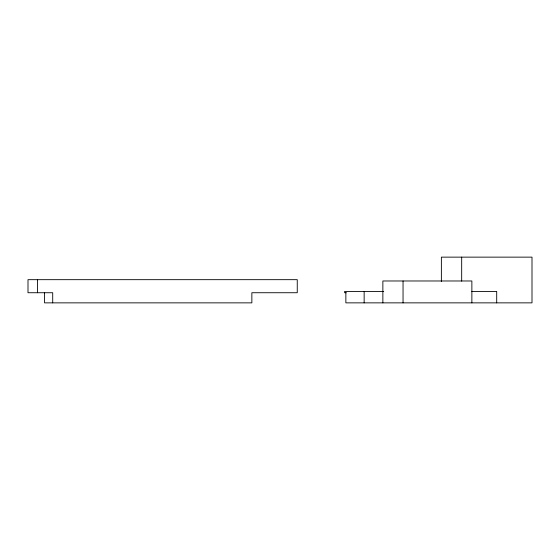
<?xml version="1.0" encoding="UTF-8"?>
<svg xmlns="http://www.w3.org/2000/svg" width="560" height="560" viewBox="0 0 560 560"><rect width="100%" height="100%" fill="white"/><g stroke="black" fill="none" stroke-linecap="round" stroke-linejoin="round"><path stroke-width="0.84" d="M383.705 291.431L344.631 291.431L344.631 292.733L346.367 292.733M471.821 291.431L496.699 291.431L496.699 302.862M471.87 302.862L471.87 280.98L382.865 280.98L382.865 302.862M461.678 257.138L461.678 281.141M441.378 281.449L441.378 257.138L532 257.138L532 302.862L345.863 302.862L345.863 292.733M403.046 280.98L403.046 302.862M364.147 291.431L364.147 302.862M52.71 302.862L52.71 292.733L28 292.733L28 279.671L297.255 279.671L297.255 292.733L251.86 292.733L251.867 302.862L44.534 302.862L44.534 292.733M37.548 279.671L37.548 292.733"/></g></svg>
